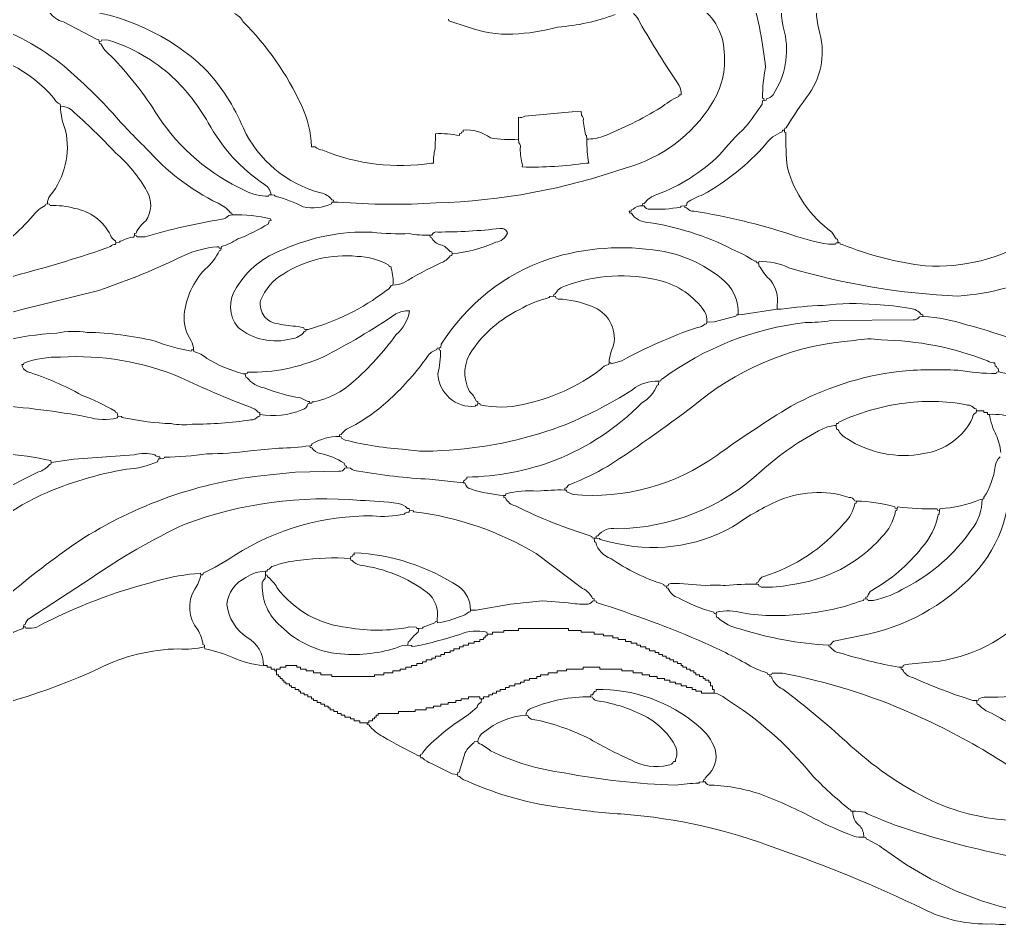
# Model space of a CAD drawing. Header units: millimetres. Extents: x 3818 to 296698, y 517 to 278183.
# Drawn here: x 112352 to 235159, y 517 to 113968 of the extents above; entities that cross this region are included whole.
import ezdxf

# ---------------------------------------------------------------- set-up
doc = ezdxf.new("R2010")
doc.units = ezdxf.units.MM
for name, color, linetype, lineweight in [('01_MAIN_BUILDING_CLOSED', 7, 'CONTINUOUS', 13), ('03_POOLS_AND_WATER', 7, 'CONTINUOUS', 13), ('04_PATHS_ISLANDS_AND_BRIDGES', 7, 'CONTINUOUS', 13)]:
    doc.layers.add(name, color=color, linetype=linetype, lineweight=lineweight)

msp = doc.modelspace()

# ---------------------------------------------------------------- linework, layer by layer
at = {"layer": '01_MAIN_BUILDING_CLOSED', "linetype": 'CONTINUOUS'}
for points in [[(139286, 114714, -0.1702769), (140344, 113723, -0.0895648), (147667, 103223, -0.0979577), (148958, 98032), (149412, 98023, 0.1867075), (150373, 97595, 0.13882), (163979, 95975), (164236, 95949, -0.083211), (164444, 97825), (164468, 99653, -0.0620759), (167477, 99421), (167481, 99654), (167681, 99684), (167739, 99856), (167939, 99886), (167940, 100116, -0.1885793), (171355, 99133, 0.0635699), (174884, 98958), (174884, 101736, 0.2393215), (175675, 101871), (181591, 102420), (182755, 102431), (182760, 101973, -0.2949113), (183001, 101288), (183276, 99507), (183409, 99417), (183449, 98958, 0.0631981), (185426, 99297, 0.0403712), (192696, 102906, -0.0555864), (194970, 104335), (195017, 104519), (195255, 104514, 0.1150463), (195037, 105690, -0.0187493), (190062, 113673, 0.1236152), (189295, 114723)], [(187009, 114611, -0.0747689), (179790, 113034, -0.0596299), (174188, 112155, -0.1007685), (168580, 113024), (166145, 113830), (166094, 114011)]]:
    msp.add_lwpolyline(points, format="xyb", dxfattribs=at)
at = {"layer": '03_POOLS_AND_WATER', "linetype": 'CONTINUOUS'}
msp.add_lwpolyline([(237079, 128978, 0.1877618), (222988, 131410, 0.1422519), (212442, 125058, 0.1196315), (208048, 117878, 0.1264792), (208236, 112403, -0.2042215), (206794, 104549, -0.1897317), (205957, 104032), (205909, 103845), (205671, 103819), (205651, 104062), (205480, 104126, -0.054251), (205854, 107986, 0.0450172), (204116, 116847, -0.2602064), (206366, 124653, -0.0627068), (214070, 131300, -0.156315), (226042, 135763, -0.1048818), (234805, 133665), (234998, 133637), (235079, 133494), (235532, 133449)], format="xyb", dxfattribs=at)
for points in [[(169792, 65856), (169766, 66093), (169577, 66140, 0.1236773), (168743, 67354, -0.2904307), (169111, 72556, -0.1281756), (174962, 77585, -0.0729783), (178740, 79103), (178826, 79240), (179282, 79282), (179517, 79254), (179562, 79063), (179876, 78933, -0.0829028), (184041, 78022, -0.3765865), (186809, 73144, 0.0765606), (186227, 70949), (186187, 70726, 0.1933782), (185203, 70121, -0.1109654), (175486, 65718, -0.1140646), (170096, 65662), (170034, 65836)], [(161227, 52431), (161187, 52208, 0.2326007), (160542, 51949, -0.0749051), (156597, 51736, 0.1462535), (139310, 46802, -0.0348154), (135354, 44543), (135306, 44355), (135069, 44329, -0.1104869), (134305, 42547, 0.3147895), (134676, 37454, -0.1157167), (135335, 35602), (135511, 35543), (135532, 35301), (135579, 35084, -0.0444819), (139090, 33997, 0.0951181), (142940, 32986, 0.2639823), (140888, 36490, -0.2263436), (138336, 40624, -0.2670181), (140718, 44004, -0.1526826), (143171, 44792), (143403, 44823), (143440, 45021), (143614, 45071), (143980, 45375, -0.067195), (147551, 46199, -0.0467095), (153819, 46412), (153852, 46642), (154057, 46673), (154099, 46845), (154285, 46876), (154282, 47106, -0.1352899), (167403, 42866, -0.2430526), (168866, 39931), (169580, 39938), (173892, 40691), (177904, 41073), (181122, 40844, 0.061984), (183393, 40682, 0.3582902), (184141, 41060), (184375, 41088), (184349, 41325), (184160, 41371, 0.1743448), (182921, 42643), (177100, 47007, 0.1053828), (161775, 52257), (161685, 52391)]]:
    msp.add_lwpolyline(points, format="xyb", close=True, dxfattribs=at)
at = {"layer": '04_PATHS_ISLANDS_AND_BRIDGES', "linetype": 'CONTINUOUS'}
for points in [[(239236, 86459, -0.1559041), (225910, 83086, -0.067667), (215435, 85778), (215227, 85794), (215171, 85973), (214931, 85995), (214871, 86434), (214709, 86495), (214158, 87306, -0.1699267), (208594, 95399, -0.0397554), (208409, 99809), (208237, 99873), (208218, 100116), (208247, 100349), (208442, 100390, -0.0322752), (211319, 104653, 0.2299804), (212520, 112751, -0.2282317), (214329, 121551, -0.2663691), (227893, 127893, -0.2139281), (237665, 123545, -0.1454009)], [(208048, 117878, 0.1264792), (208236, 112403, -0.2042215), (206794, 104549, -0.1897317), (205957, 104032), (205909, 103845), (205671, 103819), (205454, 103774), (205408, 103361, -0.0284868), (203387, 100548, 0.0341611), (200042, 96949, -0.098365), (192239, 92021, 0.1657667), (190625, 90892), (190425, 90856), (190394, 90625), (190628, 90597, 0.3564128), (191378, 90217, 0.0622151), (195168, 90453), (195259, 90585), (195718, 90625), (195942, 90664), (196028, 91036, -0.0613438), (198024, 92023, 0.0859023), (205845, 98322, -0.1384417), (207931, 99904), (207980, 100091), (208218, 100116), (208247, 100349), (208442, 100390, -0.0322752), (211319, 104653, 0.2299804), (212520, 112751, -0.2282317), (214329, 121551, -0.2663691)], [(104220, 59438, -0.079548), (116277, 58669), (116319, 58449), (119166, 58844), (126712, 59399, -0.1396866), (129292, 59394, 0.2326037), (129937, 59135), (129977, 58912), (130435, 58952), (130527, 59084, 0.0319463), (135832, 59538, 0.0368012), (141252, 59905), (144860, 60233, 0.0383148), (148727, 60532), (148959, 60563), (148996, 60762, -0.1416107), (152431, 61690), (152462, 61921), (152663, 61956, -0.1463474), (153821, 62846, 0.0684606), (158813, 66419, 0.0525157), (163474, 71711, -0.1821169), (164644, 72589), (164693, 72776), (164931, 72801), (165148, 72846), (165195, 73258, -0.1728109), (178760, 83972, -0.1180399), (192604, 84965, -0.1319565), (200285, 81535, -0.2530489), (202431, 76968), (202924, 76973), (207292, 77662), (207292, 78160, 0.2085295), (206496, 81265, -0.0881236), (205183, 82934), (205029, 83003), (204977, 83449), (204739, 83474), (204690, 83661), (204495, 83689, 0.0363297), (201637, 85202, 0.0803727), (191089, 88543, -0.2442226), (189028, 89676), (188825, 89710), (188773, 89931), (189018, 89940), (189059, 90132), (189239, 90177, -0.225732), (190394, 90625), (190425, 90856), (190625, 90892, -0.1657667), (192239, 92021, 0.098365), (200042, 96949, -0.0341611), (203387, 100548, 0.0284868), (205408, 103361), (205454, 103774), (205671, 103819), (205651, 104062), (205480, 104126, -0.054251), (205854, 107986, 0.0450172), (204116, 116847, -0.2602064)], [(196983, 115964, -0.2567787), (200676, 109935, -0.1680022), (199116, 103430, -0.1894417), (188398, 95399, -0.0770926), (164567, 90989, -0.0370867), (152234, 91088), (151736, 91088), (151502, 91059), (151459, 90867, -0.1551727), (147896, 90488, 0.0601626), (144401, 91827), (144319, 91969), (143866, 92014), (143623, 91994), (143560, 91823, -0.1291099), (140658, 92510, -0.140798), (129680, 101902, 0.0533721), (123785, 109433, -0.1261445), (122553, 110943), (122364, 110990), (122338, 111227), (122297, 111448), (122076, 111464), (117837, 113671, -0.1677137), (116088, 114895)], [(119260, 115325, -0.1640386), (135590, 107812, -0.0888877), (140395, 100349, 0.2235682), (150112, 92241, -0.1925296), (151504, 91354), (151705, 91319), (151736, 91088), (152234, 91088, 0.0370867), (164567, 90989, 0.0770926), (188398, 95399, 0.1894417), (199116, 103430, 0.1680022), (200676, 109935, 0.2567787), (196983, 115964, 0.1809224)], [(116088, 114895, 0.1677137), (117837, 113671), (122076, 111464), (122297, 111448), (122338, 111227), (122581, 111247), (122643, 111418), (123463, 111398, -0.11138), (131524, 106755, -0.0730632), (135995, 101041, 0.1240613), (143066, 93298, -0.2160774), (143866, 92014), (144319, 91969), (144401, 91827, -0.0601626), (147896, 90488, 0.1551727), (151459, 90867), (151502, 91059), (151736, 91088), (151705, 91319), (151504, 91354, 0.1925296), (150112, 92241, -0.2235682), (140395, 100349, 0.0888877), (135590, 107812, 0.1640386), (119260, 115325, 0.0543817)], [(189295, 114723, -0.1236152), (190062, 113673, 0.0187493), (195037, 105690, -0.1150463), (195255, 104514), (195017, 104519), (194970, 104335, 0.0555864), (192696, 102906, -0.0403712), (185426, 99297, -0.0631981), (183449, 98958, 0.0388735), (183681, 95949), (183418, 95979, -0.0416243), (175347, 95486), (175374, 95744, -0.0571966), (175094, 97776, 0.3046871), (174924, 98500), (174884, 98958, -0.0635699), (171355, 99133, 0.1885793), (167940, 100116), (167939, 99886), (167739, 99856), (167681, 99684), (167481, 99654), (167477, 99421, 0.0620759), (164468, 99653), (164444, 97825, 0.083211), (164236, 95949), (163979, 95975, -0.13882), (150373, 97595, -0.1867075), (149412, 98023), (148958, 98032, 0.0979577), (147667, 103223, 0.0895648), (140344, 113723, 0.1702769), (139286, 114714)], [(166094, 114011), (166145, 113830), (168580, 113024, 0.1007685), (174188, 112155, 0.0596299), (179790, 113034, 0.0747689), (187009, 114611, -0.0846735)], [(104975, 110067, -0.1983059), (116634, 104134, 0.169991), (117446, 103356), (117477, 103125, -0.1602657), (118848, 102644, -0.023511), (124363, 97280, -0.0893183), (128319, 92439, -0.289581), (128170, 88728, 0.1208354), (126951, 87205), (126762, 87158), (126736, 86921), (126979, 86901), (127042, 86730), (128087, 86740, -0.0309805), (137685, 88935, 0.2060817), (138564, 89410), (139005, 89468), (138973, 89699), (138773, 89734, 0.1415992), (137229, 90933, -0.0984998), (128183, 97859, -0.0258536), (124016, 102257, 0.0299912), (117508, 108481, 0.0932262), (107086, 113799)], [(107086, 113799, -0.0932262), (117508, 108481, -0.0299912), (124016, 102257, 0.0258536), (128183, 97859, 0.0984998), (137229, 90933, -0.1415992), (138773, 89734), (138973, 89699), (139005, 89468, -0.0711883), (143806, 88979), (143866, 88773), (143627, 88750), (143544, 88378, -0.0498298), (139700, 86458, -0.0760729), (137657, 85522), (137616, 85301), (137587, 85067), (137394, 85024, -0.1158576), (135606, 82681, 0.1656413), (132992, 76962, 0.1757147), (133860, 73678, -0.1479462), (134144, 72569), (134185, 72348, -0.109313), (135837, 71485, 0.078152), (140371, 69569), (140625, 69560), (140868, 69580), (140931, 69752, 0.1098267), (150347, 71644, 0.0310757), (159520, 77054, -0.1470759), (161227, 77431, -0.1713149), (159556, 74471, -0.055689), (154149, 68537, -0.1328955), (149251, 66055), (149031, 66051), (148969, 65877), (148727, 65856), (148503, 65818, -0.3034767), (147714, 65017, -0.1409048), (142477, 64468), (142444, 64237), (142240, 64207, -0.234348), (141313, 63780, -0.039813), (133981, 63243, -0.0834951), (131360, 63305, -0.0458322), (125414, 64055), (125201, 64063), (125111, 64196), (124653, 64236), (124610, 64016, -0.1309561), (120851, 64138, 0.0289886), (109143, 65625, 0.040891)], [(101946, 78405, -0.0268624), (112410, 82035, 0.0199825), (123749, 85501, -0.2469029), (124381, 85773), (124421, 85995), (124390, 86227, -0.224084), (123743, 86939, 0.2400172), (119229, 90294, 0.0765028), (116163, 90665), (116099, 90837), (115856, 90856), (115620, 90831), (115573, 90642, 0.1261445), (114063, 89410, -0.047794), (108032, 83866, -0.1763602)], [(239236, 86459, -0.1559041), (225910, 83086, -0.067667), (215435, 85778), (215227, 85794), (215171, 85973), (214931, 85995), (214688, 85976), (214624, 85804), (213782, 85801, -0.0429672), (209004, 87014, 0.040024), (196894, 89949, -0.2414824), (195955, 90364), (195750, 90395), (195718, 90625), (195259, 90585), (195168, 90453, -0.0622151), (191378, 90217, -0.3564128), (190628, 90597), (190394, 90625, 0.225732), (189239, 90177), (189059, 90132), (189018, 89940), (188773, 89931), (188825, 89710), (189028, 89676, 0.2442226), (191089, 88543, -0.0803727), (201637, 85202, -0.0363297), (204495, 83689), (204690, 83661), (204739, 83474), (204977, 83449), (205028, 83661, -0.1018412), (208780, 82854, 0.0626058), (229953, 79307, 0.0525829), (236082, 80353, 0.0721817)], [(103310, 73542, -0.080126), (112484, 77563), (122301, 80014, 0.0318533), (132961, 84400, -0.0831285), (137088, 85488), (137310, 85492), (137373, 85321), (137616, 85301), (137657, 85522, 0.0760729), (139700, 86458, 0.0498298), (143544, 88378), (143627, 88750), (143866, 88773), (143806, 88979, 0.0711883), (139005, 89468), (138564, 89410, -0.2060817), (137685, 88935, 0.0309805), (128087, 86740), (127042, 86730), (126979, 86901), (126736, 86921), (126690, 86704, 0.1049747), (125149, 86211), (124955, 86183), (124875, 86040), (124421, 85995), (124381, 85773, 0.2469029), (123749, 85501, -0.0199825), (112410, 82035, 0.0268624), (101946, 78405)], [(244451, 70843, 0.0405061), (231035, 75711, 0.0624087), (225579, 76736), (225137, 76679, -0.2659664), (224365, 76328), (214047, 76230, -0.0386789), (210832, 75973, 0.1321483), (192919, 68914), (192745, 68864), (192709, 68665), (192477, 68634), (192426, 68186), (192275, 68114, -0.1643909), (190344, 65906, -0.1039396), (179478, 58716, -0.0864269), (168403, 56597), (168406, 56367), (168219, 56336), (168177, 56164), (167972, 56133), (167940, 55903), (168164, 55864, 0.3200781), (168973, 55084, 0.0500212), (173032, 54282), (173267, 54311), (173312, 54502, -0.0893664), (177256, 54825, -0.0376506), (180671, 54977), (180703, 55208), (180904, 55243, -0.2348333), (181355, 55686, 0.0312242), (186040, 57942, 0.0224037), (197669, 66220, -0.1520821), (217002, 73738, -0.0952424), (220323, 73795, -0.0903888), (233678, 71178, 0.223003), (234606, 70949), (234630, 70514), (234794, 70454), (234844, 70288), (235009, 70230), (235069, 69792, -0.0714813), (239102, 68501, -0.0681902)], [(109143, 65625, -0.0289886), (120851, 64138, 0.1309561), (124610, 64016), (124653, 64236), (124588, 64670), (124416, 64721), (124336, 64863, 0.0409075), (120122, 66882, 0.0502054), (113342, 69822, -0.2778734), (112616, 70718), (112856, 70721), (112900, 70908, -0.0940791), (117477, 71643, -0.1148499), (132523, 69097, 0.018943), (141281, 65355, -0.1767208), (142242, 64731), (142445, 64698), (142477, 64468, 0.1409048), (147714, 65017, 0.3034767), (148503, 65818), (148727, 65856), (148687, 66079), (148470, 66098), (147556, 66538, -0.0531342), (143007, 67775, -0.179194), (140856, 69070), (140688, 69125), (140625, 69560), (140371, 69569, -0.078152), (135837, 71485, 0.109313), (134185, 72348), (134144, 72569), (133903, 72552), (133847, 72387, -0.0482597), (129233, 73677, 0.0534339), (120817, 74752, 0.0842319), (117002, 74665, 0.0886267), (103192, 71346, -0.1160163)], [(239102, 68501, 0.0714813), (235069, 69792), (234827, 69772), (234763, 69600, -0.0448429), (229965, 70011, 0.0341328), (222503, 69858, 0.093981), (209045, 65492, 0.0215962), (199726, 59302, -0.1793698), (181727, 54411), (180946, 54753), (180905, 54947), (180671, 54977, 0.0376506), (177256, 54825, 0.0893664), (173312, 54502), (173267, 54311), (173032, 54282), (173059, 54046), (173249, 54001, 0.2363338), (174521, 52993, 0.0416977), (184086, 49168), (184137, 48983), (184375, 48958), (184606, 48958), (184638, 49190), (184838, 49225, -0.2984603), (187154, 50115, 0.185878), (205341, 57391, -0.0646226), (213022, 62672, -0.089758), (214699, 63079), (214734, 63307), (214943, 63333), (215014, 63486, -0.0763432), (222843, 65814, -0.0891808), (231146, 65637, -0.2247064), (232054, 65192), (232259, 65161), (232292, 64931), (233218, 64931), (233218, 64699), (233681, 64699), (233681, 64468), (233912, 64468, -0.1737848), (239878, 62581)], [(235336, 59677, 0.0713959), (234769, 61853, -0.0816434), (233912, 64468), (233681, 64468), (233681, 64699), (233218, 64699), (233218, 64931), (232292, 64931), (232263, 64697, 0.3067898), (231802, 64028, -0.2541342), (225634, 59551, -0.194613), (216054, 61424, -0.1422942), (214908, 62566), (214752, 62633), (214699, 63079, 0.089758), (213022, 62672, 0.0646226), (205341, 57391, -0.185878), (187154, 50115, 0.2984603), (184838, 49225), (184638, 49190), (184606, 48958), (185055, 48909), (185131, 48761), (186428, 48465, 0.1936594), (201723, 50361, -0.0424814), (207128, 53521, -0.1856733), (216330, 54065, -0.3155208), (217011, 53617), (217245, 53588, -0.0676537), (222049, 52871), (222100, 52687), (222338, 52662), (222387, 52871, 0.0366983), (227356, 52622), (227419, 52450), (227662, 52431), (227713, 52642, 0.0876868), (232738, 53805), (232986, 53819), (233209, 53860), (233228, 54076, 0.1058297), (234643, 57949, -0.2088714), (235269, 59140)], [(239878, 62581, 0.1737848), (233912, 64468, 0.0816434), (234769, 61853, -0.0713959), (235336, 59677)], [(110699, 41616, -0.0273219), (119745, 48542, -0.1189479), (143366, 56866), (146943, 57223), (152372, 57347, 0.3563992), (153122, 57726), (153356, 57755), (153330, 57991), (153140, 58036), (153019, 58360, 0.0958075), (150060, 59551, -0.1575881), (148962, 60269), (148759, 60302), (148727, 60532, -0.0383148), (144860, 60233), (141252, 59905, -0.0368012), (135832, 59538, -0.0319463), (130527, 59084), (130435, 58952), (129977, 58912), (129750, 58876), (129647, 58521, -0.0817056), (125754, 57579, 0.064516), (115085, 54360, 0.1295477), (104041, 45264, -0.1829533)], [(104041, 45264, -0.1295477), (115085, 54360, -0.064516), (125754, 57579, 0.0817056), (129647, 58521), (129750, 58876), (129977, 58912), (129937, 59135, -0.2326037), (129292, 59394, 0.1396866), (126712, 59399), (119166, 58844), (116319, 58449), (116288, 58218), (116087, 58183, -0.1690127), (114731, 57259), (109639, 54713, -0.1282424)], [(235269, 59140, 0.2088714), (234643, 57949, -0.1058297), (233228, 54076), (233209, 53860), (232986, 53819, -0.1776257), (231671, 50042, -0.1259183), (223425, 42778, -0.0921239), (219335, 41139), (218708, 41129), (218646, 41300), (218403, 41319), (218162, 41297), (218106, 41118), (217899, 41102, -0.0669601), (210764, 39468, -0.0734087), (202993, 39567, 0.1189892), (199695, 39688), (199653, 39468), (199716, 39032), (199885, 38979, 0.1431714), (202637, 37590, 0.0665218), (213773, 35532), (214005, 35563, -0.2965159), (214624, 36073), (217895, 36735, 0.1568198), (231961, 44428, 0.227893), (236239, 58229, 0.2247185)], [(240147, 23975, -0.0285224), (234186, 27010, -0.1294005), (232524, 28099), (232355, 28153), (232292, 28588), (231811, 28606, -0.0293412), (224289, 31465, -0.236375), (223017, 32473), (222827, 32518), (222801, 32755), (222543, 32760, -0.0270558), (215303, 34516, -0.207681), (214005, 35267), (213805, 35301), (213773, 35532, -0.0665218), (202637, 37590, -0.1431714), (199885, 38979), (199716, 39032), (199653, 39468), (199412, 39490), (199356, 39669, -0.0628519), (194947, 41474, -0.2236001), (193618, 42657), (193429, 42703), (193403, 42940), (193162, 42962), (193107, 43142, -0.0750872), (186446, 46400, -0.2540463), (184563, 48425), (184420, 48505), (184375, 48958), (184137, 48983), (184086, 49168, -0.0416977), (174521, 52993, -0.2363338), (173249, 54001), (173059, 54046), (173032, 54282, -0.0500212), (168973, 55084, -0.3200781), (168164, 55864), (167940, 55903), (163749, 56342, -0.0326916), (154814, 57360, -0.191118), (153810, 57710), (153356, 57755), (153122, 57726, -0.3563992), (152372, 57347), (146943, 57223), (143366, 56866, 0.1189479), (119745, 48542, 0.0273219), (110699, 41616, -0.0851163)], [(236239, 58229, -0.227893), (231961, 44428, -0.1568198), (217895, 36735), (214624, 36073, 0.2965159), (214005, 35563), (213773, 35532), (213805, 35301), (214005, 35267, 0.207681), (215303, 34516, 0.0270558), (222543, 32760), (222801, 32755), (223035, 32783), (223080, 32974), (223395, 33104), (225909, 33350, 0.1862941), (238484, 39063, 0.18536)], [(110951, 36734, -0.0904756), (112806, 37626), (112847, 37847), (112873, 38084), (113062, 38131, -0.1943032), (113621, 38925), (121339, 43939, -0.0430944), (133085, 50711, -0.1111353), (155076, 53687, -0.02841), (159783, 53301, -0.1771679), (160984, 52686), (161192, 52659), (161227, 52431), (161685, 52391), (161775, 52257, -0.1053828), (177100, 47007), (182921, 42643, -0.1743448), (184160, 41371), (184349, 41325), (184375, 41088), (184613, 41063), (184663, 40878, -0.0252784), (198295, 35795, -0.0241239), (203975, 32910, 0.0427473), (206079, 32040), (206128, 31854), (206366, 31829), (206609, 31849), (206672, 32020), (207964, 32033, -0.0566712), (224190, 26968, -0.068072), (243576, 15104, -0.0816787)], [(101261, 26285, 0.0703848), (122271, 32590, -0.1132157), (132292, 35069, 0.0777343), (135532, 35301), (135511, 35543), (135335, 35602, 0.1157167), (134676, 37454, -0.3147895), (134305, 42547, 0.1104869), (135069, 44329), (135018, 44540, 0.0556577), (129572, 43576, 0.0609426), (114512, 37804, -0.095346), (113153, 37656), (113090, 37828), (112847, 37847), (112806, 37626, 0.0904756), (110951, 36734, -0.0501153)], [(236061, 13608, -0.0899273), (226672, 16024, -0.0741815), (215989, 23396, 0.0245896), (208020, 30011, -0.1948838), (206578, 31543), (206391, 31591), (206366, 31829), (206128, 31854), (206079, 32040, -0.0427473), (203975, 32910, 0.0241239), (198295, 35795, 0.0252784), (184663, 40878), (184613, 41063), (184375, 41088), (184141, 41060, -0.3582902), (183393, 40682, -0.061984), (181122, 40844), (177904, 41073), (173892, 40691), (169580, 39938), (168866, 39931), (168831, 39703), (168621, 39677, -0.1539789), (167574, 39139, -0.074685), (164745, 38335), (164699, 38542), (164461, 38517), (164412, 38331), (162918, 37804), (162838, 37661), (162384, 37616), (162322, 37180, 0.0935279), (161227, 36023), (161058, 35968), (160995, 35532), (161452, 35495), (161538, 35368), (161928, 35389, 0.0249392), (167523, 36875, -0.1586453), (170906, 37141), (170949, 36921), (171644, 36921), (171644, 37153), (173032, 37153), (173032, 37384), (174884, 37384), (174884, 37616), (181134, 37616), (181134, 37384), (182755, 37384), (182755, 37153), (184375, 37153), (184375, 36921), (185532, 36921), (185532, 36690), (186690, 36690), (186690, 36458), (187384, 36458), (187384, 36227), (188310, 36227), (188310, 35995), (189005, 35995), (189005, 35764), (189699, 35764), (189699, 35532), (190162, 35532), (190162, 35301), (190856, 35301), (190856, 35069), (191319, 35069), (191319, 34838), (192014, 34838), (192014, 34606), (192477, 34606), (192477, 34375), (192940, 34375), (192940, 34144), (193403, 34144), (193403, 33912), (193866, 33912), (193866, 33681), (194329, 33681), (194329, 33449), (194792, 33449), (194792, 33218), (195255, 33218), (195255, 32986), (195486, 32986), (195486, 32755), (195949, 32755), (195949, 32523), (196412, 32523), (196412, 32292), (196875, 32292), (196875, 32060), (197106, 32060), (197106, 31829), (197569, 31829), (197569, 31597), (198032, 31597), (198032, 31366), (198264, 31366), (198264, 31134), (198727, 31134), (198727, 30903), (198958, 30903), (198958, 30440), (199190, 30440), (199190, 29977), (199421, 29977), (199421, 29514, -0.1438292), (200822, 28831, -0.0842141), (211632, 19271, 0.0319067), (216340, 14979), (216514, 14929), (216551, 14730), (216782, 14699, -0.0716918), (218278, 14573, 0.0370259), (224277, 12240, 0.0274431), (236409, 9094, -0.1617873)], [(238318, 785, -0.0701338), (234144, 579, -0.1279448), (225612, 2463, 0.0277717), (207263, 10041, 0.0714211), (188178, 14335, -0.0222999), (180634, 15125, -0.0770425), (168480, 18480, -0.1427881), (167489, 19074), (167280, 19101), (167245, 19329), (167270, 19567), (167455, 19617), (168201, 22077, -0.1159161), (169301, 23264), (169356, 23433), (169792, 23495), (169826, 23267, -0.0824805), (171369, 22295, 0.0803613), (180615, 19504, 0.0374335), (194536, 17964, -0.0313346), (197483, 18231), (197574, 18363), (198032, 18403), (198267, 18374, 0.3557395), (199016, 17994, -0.0713902), (205440, 16782, -0.0266246), (211954, 13806, 0.0326823), (216903, 11583, 0.0806178), (218171, 11458), (218408, 11432), (218455, 11244, -0.0530482), (220644, 9995, 0.1059653), (237406, 2220, -0.1770745)]]:
    msp.add_lwpolyline(points, format="xyb", dxfattribs=at)
for points in [[(143866, 92014, 0.2160774), (143066, 93298, -0.1240613), (135995, 101041, 0.0730632), (131524, 106755, 0.11138), (123463, 111398), (122643, 111418), (122581, 111247), (122338, 111227), (122364, 110990), (122553, 110943, 0.1261445), (123785, 109433, -0.0533721), (129680, 101902, 0.140798), (140658, 92510, 0.1291099), (143560, 91823), (143623, 91994)], [(117477, 103125), (117446, 103356, -0.169991), (116634, 104134, 0.1983059), (104975, 110067, 0.1160432), (97883, 109061, 0.2320482), (87064, 96732, 0.1176899), (87198, 88603), (87209, 88394), (87344, 88305), (87384, 87847), (87822, 87787), (87882, 87623, -0.130975), (88498, 87109, 0.2335882), (98795, 80971, 0.1763602), (108032, 83866, 0.047794), (114063, 89410, -0.1261445), (115573, 90642), (115620, 90831), (115856, 90856, -0.1915462), (116194, 91912, 0.2283961), (118110, 100054, -0.0897058)], [(117477, 103125, 0.0897058), (118110, 100054, -0.2283961), (116194, 91912, 0.1915462), (115856, 90856), (116099, 90837), (116163, 90665, -0.0765028), (119229, 90294, -0.2400172), (123743, 86939, 0.224084), (124390, 86227), (124421, 85995), (124875, 86040), (124955, 86183), (125149, 86211, -0.1049747), (126690, 86704), (126736, 86921), (126762, 87158), (126951, 87205, -0.1208354), (128170, 88728, 0.289581), (128319, 92439, 0.0893183), (124363, 97280, 0.023511), (118848, 102644, 0.1602657)], [(174884, 98958), (174884, 101736, 0.2393215), (175675, 101871), (181591, 102420), (182755, 102431), (182760, 101973, -0.2949113), (183001, 101288), (183276, 99507), (183409, 99417), (183449, 98958, 0.0388735), (183681, 95949), (183418, 95979, -0.0416243), (175347, 95486), (175374, 95744, -0.0571966), (175094, 97776, 0.3046871), (174924, 98500)], [(208218, 100116), (207980, 100091), (207931, 99904, 0.1384417), (205845, 98322, -0.0859023), (198024, 92023, 0.0613438), (196028, 91036), (195942, 90664), (195718, 90625), (195750, 90395), (195955, 90364, 0.2414824), (196894, 89949, -0.040024), (209004, 87014, 0.0429672), (213782, 85801), (214624, 85804), (214688, 85976), (214931, 85995), (214871, 86434), (214709, 86495), (214158, 87306, -0.1699267), (208594, 95399, -0.0397554), (208409, 99809), (208237, 99873)], [(163773, 86921), (164008, 86950, -0.3563992), (164758, 87329, 0.0278054), (172581, 87774, -0.4162925), (173494, 87183, -0.2765984), (172039, 86063, -0.0823798), (166551, 84606), (166519, 84375), (166319, 84340, -0.1463937), (165160, 83451, 0.0220341), (160463, 80974, -0.1093975), (159144, 80671), (158912, 80640, -0.2033324), (158248, 79946, -0.0950826), (148518, 75125), (148264, 75116), (148232, 74884), (148032, 74850, -0.2148804), (146428, 73942, -0.2438163), (139731, 75379, -0.3406199), (139548, 80359, -0.1726376), (145410, 85145, -0.1145497), (156529, 87316, 0.0412394), (161203, 87129, 0.048166)], [(166551, 84606), (166519, 84375), (166319, 84340, -0.1463937), (165160, 83451, 0.0220341), (160463, 80974, -0.1093975), (159144, 80671, 0.1157454), (158906, 82748), (158912, 82986), (158684, 82989), (158643, 83180, 0.1200516), (154646, 84276, 0.170386), (145452, 82094, 0.1668658), (142561, 78737, 0.448174), (144794, 75813, 0.0517805), (147254, 75498), (147975, 75325), (148026, 75140), (148264, 75116), (148232, 74884), (148032, 74850, -0.2148804), (146428, 73942, -0.2438163), (139731, 75379, -0.3406199), (139548, 80359, -0.1726376), (145410, 85145, -0.1145497), (156529, 87316, 0.0412394), (161203, 87129, 0.048166), (163773, 86921), (163799, 86685), (163990, 86640, 0.2541013), (165128, 85730, -0.1672108), (166319, 84873), (166519, 84838)], [(163773, 86921), (164008, 86950, -0.3563992), (164758, 87329, 0.0278054), (172581, 87774, -0.4162925), (173494, 87183, -0.2765984), (172039, 86063, -0.0823798), (166551, 84606), (166519, 84838), (166319, 84873, 0.1672108), (165128, 85730, -0.2541013), (163990, 86640), (163799, 86685)], [(100810, 70949), (100862, 71395), (101017, 71464, -0.1496814), (103310, 73542, -0.080126), (112484, 77563), (122301, 80014, 0.0318533), (132961, 84400, -0.0831285), (137088, 85488), (137310, 85492), (137373, 85321), (137616, 85301), (137587, 85067), (137394, 85024, -0.1158576), (135606, 82681, 0.1656413), (132992, 76962, 0.1757147), (133860, 73678, -0.1479462), (134144, 72569), (133903, 72552), (133847, 72387, -0.0482597), (129233, 73677, 0.0534339), (120817, 74752, 0.0842319), (117002, 74665, 0.0886267), (103192, 71346, -0.1160163)], [(202431, 76968, 0.2530489), (200285, 81535, 0.1319565), (192604, 84965, 0.1180399), (178760, 83972, 0.1728109), (165195, 73258), (165148, 72846), (164931, 72801), (164950, 72558), (165121, 72495, -0.0528502), (164786, 69561, 0.4292044), (169449, 65480), (169538, 65613), (169754, 65631), (169792, 65856), (169766, 66093), (169577, 66140, 0.1236773), (168743, 67354, -0.2904307), (169111, 72556, -0.1281756), (174962, 77585, -0.0729783), (178740, 79103), (178826, 79240), (179282, 79282), (179309, 79519), (179499, 79564, -0.2378268), (180773, 80570, -0.1486992), (192602, 81259, -0.1794001), (198208, 77376, -0.1326457), (198495, 76042), (199403, 76077), (202134, 76766), (202190, 76945)], [(159144, 80671, 0.1157454), (158906, 82748), (158912, 82986), (158684, 82989), (158643, 83180, 0.1200516), (154646, 84276, 0.170386), (145452, 82094, 0.1668658), (142561, 78737, 0.448174), (144794, 75813, 0.0517805), (147254, 75498), (147975, 75325), (148026, 75140), (148264, 75116), (148518, 75125, 0.0950826), (158248, 79946, 0.2033324), (158912, 80640)], [(204977, 83449), (205028, 83661, -0.1018412), (208780, 82854, 0.0626058), (229953, 79307, 0.0525829), (236082, 80353, 0.0721817), (243275, 83575, -0.1279836), (244560, 83912, -0.1116753), (243976, 81024, 0.2059609), (245317, 72400, -0.1183744), (245718, 70718, -0.0822193), (244451, 70843, 0.0405061), (231035, 75711, 0.0624087), (225579, 76736), (225547, 76967), (225346, 77002, 0.2117222), (224043, 77747, 0.0368998), (219659, 78224, 0.0582665), (213077, 78127, 0.025455), (207788, 77664), (207292, 77662), (207292, 78160, 0.2085295), (206496, 81265, -0.0881236), (205183, 82934), (205029, 83003)], [(179282, 79282), (179309, 79519), (179499, 79564, -0.2378268), (180773, 80570, -0.1486992), (192602, 81259, -0.1794001), (198208, 77376, -0.1326457), (198495, 76042), (198459, 75815), (198246, 75793, -0.1812363), (197308, 75377, 0.0436978), (187837, 71192), (186505, 70786), (186461, 70938), (186227, 70949, -0.0765606), (186809, 73144, 0.3765865), (184041, 78022, 0.0829028), (179876, 78933), (179562, 79063), (179517, 79254)], [(140625, 69560), (140868, 69580), (140931, 69752, 0.1098267), (150347, 71644, 0.0310757), (159520, 77054, -0.1470759), (161227, 77431, -0.1713149), (159556, 74471, -0.055689), (154149, 68537, -0.1328955), (149251, 66055), (149031, 66051), (148969, 65877), (148727, 65856), (148687, 66079), (148470, 66098), (147556, 66538, -0.0531342), (143007, 67775, -0.179194), (140856, 69070), (140688, 69125)], [(225579, 76736), (225547, 76967), (225346, 77002, 0.2117222), (224043, 77747, 0.0368998), (219659, 78224, 0.0582665), (213077, 78127, 0.025455), (207788, 77664), (207292, 77662), (202924, 76973), (202431, 76968), (202190, 76945), (202134, 76766), (199403, 76077), (198495, 76042), (198459, 75815), (198246, 75793, -0.1812363), (197308, 75377, 0.0436978), (187837, 71192), (186505, 70786), (186461, 70938), (186227, 70949), (186187, 70726, 0.1933782), (185203, 70121, -0.1109654), (175486, 65718, -0.1140646), (170096, 65662), (170034, 65836), (169792, 65856), (169754, 65631), (169538, 65613), (169449, 65480, -0.4292044), (164786, 69561, 0.0528502), (165121, 72495), (164950, 72558), (164931, 72801), (164693, 72776), (164644, 72589, 0.1821169), (163474, 71711, -0.0525157), (158813, 66419, -0.0684606), (153821, 62846, 0.1463474), (152663, 61956), (152462, 61921), (152431, 61690), (152664, 61660), (152705, 61466), (153157, 61250, 0.0482947), (160764, 60069, 0.0680791), (165294, 59937, 0.0755896), (180121, 62935, 0.0508712), (189156, 67557, -0.1831949), (192477, 68634), (192709, 68665), (192745, 68864), (192919, 68914, -0.1321483), (210832, 75973, 0.0386789), (214047, 76230), (224365, 76328, 0.2659664), (225137, 76679)], [(235069, 69792), (235009, 70230), (234844, 70288), (234794, 70454), (234630, 70514), (234606, 70949, -0.223003), (233678, 71178, 0.0903888), (220323, 73795, 0.0952424), (217002, 73738, 0.1520821), (197669, 66220, -0.0224037), (186040, 57942, -0.0312242), (181355, 55686, 0.2348333), (180904, 55243), (180703, 55208), (180671, 54977), (180905, 54947), (180946, 54753), (181727, 54411, 0.1793698), (199726, 59302, -0.0215962), (209045, 65492, -0.093981), (222503, 69858, -0.0341328), (229965, 70011, 0.0448429), (234763, 69600), (234827, 69772)], [(142477, 64468), (142445, 64698), (142242, 64731, 0.1767208), (141281, 65355, -0.018943), (132523, 69097, 0.1148499), (117477, 71643, 0.0940791), (112900, 70908), (112856, 70721), (112616, 70718, 0.2778734), (113342, 69822, -0.0502054), (120122, 66882, -0.0409075), (124336, 64863), (124416, 64721), (124588, 64670), (124653, 64236), (125111, 64196), (125201, 64063), (125414, 64055, 0.0458322), (131360, 63305, 0.0834951), (133981, 63243, 0.039813), (141313, 63780, 0.234348), (142240, 64207), (142444, 64237)], [(192477, 68634, 0.1831949), (189156, 67557, -0.0508712), (180121, 62935, -0.0755896), (165294, 59937, -0.0680791), (160764, 60069, -0.0482947), (153157, 61250), (152705, 61466), (152664, 61660), (152431, 61690, 0.1416107), (148996, 60762), (148959, 60563), (148727, 60532), (148759, 60302), (148962, 60269, 0.1575881), (150060, 59551, -0.0958075), (153019, 58360), (153140, 58036), (153330, 57991), (153356, 57755), (153810, 57710, 0.191118), (154814, 57360, 0.0326916), (163749, 56342), (167940, 55903), (167972, 56133), (168177, 56164), (168219, 56336), (168406, 56367), (168403, 56597, 0.0864269), (179478, 58716, 0.1039396), (190344, 65906, 0.1643909), (192275, 68114), (192426, 68186)], [(232292, 64931), (232259, 65161), (232054, 65192, 0.2247064), (231146, 65637, 0.0891808), (222843, 65814, 0.0763432), (215014, 63486), (214943, 63333), (214734, 63307), (214699, 63079), (214752, 62633), (214908, 62566, 0.1422942), (216054, 61424, 0.194613), (225634, 59551, 0.2541342), (231802, 64028, -0.3067898), (232263, 64697)], [(240394, 62153, 0.1118286), (241450, 59043, -0.1089154), (242708, 50116, -0.18536), (238484, 39063, -0.1862941), (225909, 33350), (223395, 33104), (223080, 32974), (223035, 32783), (222801, 32755), (222827, 32518), (223017, 32473, 0.236375), (224289, 31465, 0.0293412), (231811, 28606), (232292, 28588), (232526, 28616), (232571, 28807, -0.1140946), (233480, 29021, 0.1947257), (244591, 32724, 0.210164), (249653, 45255, 0.1133742), (248099, 55275, -0.0938389), (247106, 58449), (246883, 58489), (246863, 58704, 0.1400544), (244174, 60841, 0.1283645)], [(116319, 58449), (116277, 58669, 0.079548), (104220, 59438, 0.167249), (95369, 54871), (95230, 54566), (95075, 54497), (95023, 54051), (95261, 54026), (95313, 53842, 0.0801185), (98495, 53587), (101737, 53357, 0.1282424), (109639, 54713), (114731, 57259, 0.1690127), (116087, 58183), (116288, 58218)], [(247106, 58449, 0.0938389), (248099, 55275, -0.1133742), (249653, 45255, -0.210164), (244591, 32724, -0.1947257), (233480, 29021, 0.1140946), (232571, 28807), (232526, 28616), (232292, 28588), (232355, 28153), (232524, 28099, 0.1294005), (234186, 27010, 0.0285224), (240147, 23975), (240394, 23958), (240628, 23987, -0.3563992), (241378, 24366, 0.1775232), (251637, 27993, 0.1785892), (256297, 36758, 0.123264), (255002, 49447, -0.1221974), (254051, 53125), (254020, 53356, -0.2031499), (253325, 54020, 0.1179488), (248254, 58204, 0.1205147)], [(217245, 53588), (217011, 53617, 0.3155208), (216330, 54065, 0.1856733), (207128, 53521, 0.0424814), (201723, 50361, -0.1936594), (186428, 48465), (185131, 48761), (185055, 48909), (184606, 48958), (184375, 48958), (184420, 48505), (184563, 48425, 0.2540463), (186446, 46400, 0.0750872), (193107, 43142), (193162, 42962), (193403, 42940), (193637, 42968), (193681, 43158), (193987, 43279, -0.0336592), (198282, 42970, -0.0706811), (200841, 42994, -0.0376366), (204745, 43171), (204772, 43408), (204962, 43453, -0.2604609), (205621, 44148, 0.1437386), (215656, 50779, 0.148594), (217048, 53287), (217224, 53346)], [(161227, 52431), (161192, 52659), (160984, 52686, 0.1771679), (159783, 53301, 0.02841), (155076, 53687, 0.1111353), (133085, 50711, 0.0430944), (121339, 43939), (113621, 38925, 0.1943032), (113062, 38131), (112873, 38084), (112847, 37847), (113090, 37828), (113153, 37656, 0.095346), (114512, 37804, -0.0609426), (129572, 43576, -0.0556577), (135018, 44540), (135069, 44329), (135306, 44355), (135354, 44543, 0.0348154), (139310, 46802, -0.1462535), (156597, 51736, 0.0749051), (160542, 51949, -0.2326007), (161187, 52208)], [(222338, 52662), (222387, 52871, 0.0366983), (227356, 52622), (227419, 52450), (227662, 52431), (227621, 51973), (227487, 51884, -0.1391768), (225413, 47736, -0.0991903), (219177, 42398, 0.1943032), (218618, 41603), (218429, 41556), (218403, 41319), (218162, 41297), (218106, 41118), (217899, 41102, -0.0669601), (210764, 39468, -0.0734087), (202993, 39567, 0.1189892), (199695, 39688), (199653, 39468), (199412, 39490), (199356, 39669, -0.0628519), (194947, 41474, -0.2236001), (193618, 42657), (193429, 42703), (193403, 42940), (193637, 42968), (193681, 43158), (193987, 43279, -0.0336592), (198282, 42970, -0.0706811), (200841, 42994, -0.0376366), (204745, 43171), (204980, 43143), (205024, 42952), (205338, 42823, 0.0742243), (208968, 43115, 0.184588), (220387, 49058, 0.1542777), (222141, 52361), (222317, 52420)], [(217245, 53588), (217224, 53346), (217048, 53287, -0.148594), (215656, 50779, -0.1437386), (205621, 44148, 0.2604609), (204962, 43453), (204772, 43408), (204745, 43171), (204980, 43143), (205024, 42952), (205338, 42823, 0.0742243), (208968, 43115, 0.184588), (220387, 49058, 0.1542777), (222141, 52361), (222317, 52420), (222338, 52662), (222100, 52687), (222049, 52871, 0.0676537)], [(227662, 52431), (227713, 52642, 0.0876868), (232738, 53805), (232986, 53819, -0.1776257), (231671, 50042, -0.1259183), (223425, 42778, -0.0921239), (219335, 41139), (218708, 41129), (218646, 41300), (218403, 41319), (218429, 41556), (218618, 41603, -0.1943032), (219177, 42398, 0.0991903), (225413, 47736, 0.1391768), (227487, 51884), (227621, 51973)], [(153819, 46412), (153852, 46642), (154057, 46673), (154099, 46845), (154285, 46876), (154282, 47106, -0.1352899), (167403, 42866, -0.2430526), (168866, 39931), (168831, 39703), (168621, 39677, -0.1539789), (167574, 39139, -0.074685), (164745, 38335), (164699, 38542), (164699, 38804, 0.2698651), (163442, 42145, 0.1278905), (155048, 45557, -0.1991763), (154054, 46149), (153852, 46181)], [(153819, 46412, 0.0467095), (147551, 46199, 0.067195), (143980, 45375), (143614, 45071), (143440, 45021), (143403, 44823), (143171, 44792), (143171, 44329), (143403, 44297), (143438, 44097, -0.1108234), (144607, 42755, 0.211684), (153491, 37750, 0.0961904), (161235, 37811), (162078, 37807), (162141, 37636), (162384, 37616), (162838, 37661), (162918, 37804), (164412, 38331), (164461, 38517), (164699, 38542), (164699, 38804, 0.2698651), (163442, 42145, 0.1278905), (155048, 45557, -0.1991763), (154054, 46149), (153852, 46181)], [(142940, 32986, 0.2639823), (140888, 36490, -0.2263436), (138336, 40624, -0.2670181), (140718, 44004, -0.1526826), (143171, 44792), (143171, 44329), (143114, 43887, 0.2665526), (142764, 43116, 0.2300101), (145081, 37905, 0.1844283), (153137, 34387, 0.1040451), (160337, 35469), (160995, 35532), (161452, 35495), (161538, 35368), (161928, 35389, 0.0249392), (167523, 36875, -0.1586453), (170906, 37141), (170949, 36921), (170949, 36690), (170718, 36690), (170718, 36458), (170486, 36458), (170486, 36227), (170023, 36227), (170023, 35995), (169329, 35995), (169329, 35764), (168634, 35764), (168634, 35532), (167940, 35532), (167940, 35301), (167477, 35301), (167477, 35069), (166782, 35069), (166782, 34838), (166319, 34838), (166319, 34606), (165625, 34606), (165625, 34375), (165162, 34375), (165162, 34144), (164468, 34144), (164468, 33912), (164005, 33912), (164005, 33681), (163310, 33681), (163310, 33449), (162847, 33449), (162847, 33218), (162153, 33218), (162153, 32986), (161458, 32986), (161458, 32755), (160764, 32755), (160764, 32523), (160069, 32523), (160069, 32292), (159144, 32292), (159144, 32060), (157986, 32060), (157986, 31829), (156829, 31829), (156829, 31597), (151505, 31597), (151505, 31829), (150116, 31829), (150116, 32060), (149190, 32060), (149190, 32292), (148264, 32292), (148264, 32523), (147569, 32523), (147569, 32755), (147106, 32755), (147106, 32986), (145718, 32986), (145718, 32755), (145023, 32755), (145023, 32523), (144560, 32523), (144560, 32292), (144329, 32292), (144329, 32523), (143866, 32523), (143866, 32755), (143403, 32755), (143403, 32986)], [(143171, 44329), (143114, 43887, 0.2665526), (142764, 43116, 0.2300101), (145081, 37905, 0.1844283), (153137, 34387, 0.1040451), (160337, 35469), (160995, 35532), (161058, 35968), (161227, 36023, -0.0935279), (162322, 37180), (162384, 37616), (162141, 37636), (162078, 37807), (161235, 37811, -0.0961904), (153491, 37750, -0.211684), (144607, 42755, 0.1108234), (143438, 44097), (143403, 44297)], [(199421, 29514), (197801, 29514), (197801, 29745), (197106, 29745), (197106, 29977), (196644, 29977), (196644, 30208), (195949, 30208), (195949, 30440), (195255, 30440), (195255, 30671), (194560, 30671), (194560, 30903), (193866, 30903), (193866, 31134), (193171, 31134), (193171, 31366), (192245, 31366), (192245, 31597), (191319, 31597), (191319, 31829), (190394, 31829), (190394, 32060), (189236, 32060), (189236, 32292), (187847, 32292), (187847, 32523), (185069, 32523), (185069, 32755), (182986, 32755), (182986, 32523), (180903, 32523), (180903, 32292), (179745, 32292), (179745, 32060), (178588, 32060), (178588, 31829), (177662, 31829), (177662, 31597), (177199, 31597), (177199, 31366), (176273, 31366), (176273, 31134), (175579, 31134), (175579, 30903), (175116, 30903), (175116, 30671), (174421, 30671), (174421, 30440), (173727, 30440), (173727, 30208), (173264, 30208), (173264, 29977), (172569, 29977), (172569, 29745), (172106, 29745), (172106, 29514), (171644, 29514), (171644, 29282), (171181, 29282), (171181, 29051), (170486, 29051), (170486, 28819), (170255, 28819), (170195, 28381, 0.2042344), (169686, 27767, -0.0598878), (167318, 25969, 0.0464259), (163410, 22702), (162895, 22086), (162846, 21912), (162647, 21875), (162616, 21644), (162651, 21416), (162859, 21389, 0.1199872), (163974, 20687), (166573, 19378), (167245, 19329), (167270, 19567), (167455, 19617), (168201, 22077, -0.1159161), (169301, 23264), (169356, 23433), (169792, 23495, -0.2395642), (170530, 24609, -0.16154), (175810, 26736, -0.3120623), (176532, 27636, -0.1013577), (183912, 29051), (183944, 29282), (184144, 29317), (184413, 29711), (184607, 29746), (184606, 29977, -0.1853664), (197396, 25405, -0.1454218), (199539, 22456, -0.2831588), (198502, 19100), (198301, 18856), (198257, 18676), (198062, 18636), (198032, 18403), (198267, 18374, 0.3557395), (199016, 17994, -0.0713902), (205440, 16782, -0.0266246), (211954, 13806, 0.0326823), (216903, 11583, 0.0806178), (218171, 11458, 0.1723687), (217696, 12835, -0.2483253), (216782, 14699), (216551, 14730), (216514, 14929), (216340, 14979, -0.0319067), (211632, 19271, 0.0842141), (200822, 28831, 0.1438292)], [(253819, 810), (253777, 1266), (253640, 1352, 0.1017325), (251887, 5360, 0.0816787), (243576, 15104, 0.068072), (224190, 26968, 0.0566712), (207964, 32033), (206672, 32020), (206609, 31849), (206366, 31829), (206391, 31591), (206578, 31543, 0.1948838), (208020, 30011, -0.0245896), (215989, 23396, 0.0741815), (226672, 16024, 0.0899273), (236061, 13608, -0.178317), (247701, 7655, -0.1331295), (250810, 810), (250861, 599), (253513, 618), (253577, 790)], [(183912, 29051), (183944, 29282), (184144, 29317), (184413, 29711), (184607, 29746), (184606, 29977, -0.1853664), (197396, 25405, -0.1454218), (199539, 22456, -0.2831588), (198502, 19100), (198301, 18856), (198257, 18676), (198062, 18636), (198032, 18403), (197574, 18363), (197483, 18231, 0.0313346), (194536, 17964, -0.0374335), (180615, 19504, -0.0803613), (171369, 22295, 0.0824805), (169826, 23267), (169792, 23495, -0.2395642), (170530, 24609, -0.16154), (175810, 26736), (176043, 26707, 0.3033205), (176695, 26228, -0.0692031), (183912, 23727, 0.0292641), (188972, 21148, 0.1903742), (193644, 20476, 0.2991654), (194331, 20947), (194560, 20949), (194553, 21187, 0.209455), (194572, 22814, 0.1450725), (191040, 26456, 0.0900007), (184796, 28543, -0.3033205), (184145, 29021)], [(170255, 28819), (170023, 28819), (170023, 29051), (168634, 29051), (168634, 28819), (167708, 28819), (167708, 28588), (167014, 28588), (167014, 28356), (166088, 28356), (166088, 28125), (165162, 28125), (165162, 27894), (164236, 27894), (164236, 27662), (163310, 27662), (163310, 27431), (161921, 27431), (161921, 27199), (159838, 27199), (159838, 26968), (157292, 26968), (157292, 26736), (157060, 26736), (157060, 26505), (156829, 26505), (156829, 26273), (156597, 26273), (156597, 26042), (156134, 26042), (156134, 25810), (155903, 25810), (155934, 25579), (156134, 25543, 0.1227284), (157887, 24091, 0.023224), (162369, 21660), (162616, 21644), (162647, 21875), (162846, 21912), (162895, 22086), (163410, 22702, -0.0464259), (167318, 25969, 0.0598878), (169686, 27767, -0.2042344), (170195, 28381)], [(175810, 26736, -0.3120623), (176532, 27636, -0.1013577), (183912, 29051), (184145, 29021, 0.3033205), (184796, 28543, -0.0900007), (191040, 26456, -0.1450725), (194572, 22814, -0.209455), (194553, 21187), (194560, 20949), (194331, 20947, -0.2991654), (193644, 20476, -0.1903742), (188972, 21148, -0.0292641), (183912, 23727, 0.0692031), (176695, 26228, -0.3033205), (176043, 26707)], [(216782, 14699, 0.2483253), (217696, 12835, -0.1723687), (218171, 11458), (218408, 11432), (218455, 11244, -0.0530482), (220644, 9995, 0.1059653), (237406, 2220, -0.1770745), (238773, 1308), (238973, 1273), (239005, 1042, -0.0490958), (242270, 603), (245411, 618), (245475, 790), (245718, 810, 0.1597223), (243998, 4646, 0.1617873), (236409, 9094, -0.0274431), (224277, 12240, -0.0370259), (218278, 14573, 0.0716918)]]:
    msp.add_lwpolyline(points, format="xyb", close=True, dxfattribs=at)
msp.add_lwpolyline([(199421, 29514), (199421, 29977), (199190, 29977), (199190, 30440), (198958, 30440), (198958, 30903), (198727, 30903), (198727, 31134), (198264, 31134), (198264, 31366), (198032, 31366), (198032, 31597), (197569, 31597), (197569, 31829), (197106, 31829), (197106, 32060), (196875, 32060), (196875, 32292), (196412, 32292), (196412, 32523), (195949, 32523), (195949, 32755), (195486, 32755), (195486, 32986), (195255, 32986), (195255, 33218), (194792, 33218), (194792, 33449), (194329, 33449), (194329, 33681), (193866, 33681), (193866, 33912), (193403, 33912), (193403, 34144), (192940, 34144), (192940, 34375), (192477, 34375), (192477, 34606), (192014, 34606), (192014, 34838), (191319, 34838), (191319, 35069), (190856, 35069), (190856, 35301), (190162, 35301), (190162, 35532), (189699, 35532), (189699, 35764), (189005, 35764), (189005, 35995), (188310, 35995), (188310, 36227), (187384, 36227), (187384, 36458), (186690, 36458), (186690, 36690), (185532, 36690), (185532, 36921), (184375, 36921), (184375, 37153), (182755, 37153), (182755, 37384), (181134, 37384), (181134, 37616), (174884, 37616), (174884, 37384), (173032, 37384), (173032, 37153), (171644, 37153), (171644, 36921), (170949, 36921), (170949, 36690), (170718, 36690), (170718, 36458), (170486, 36458), (170486, 36227), (170023, 36227), (170023, 35995), (169329, 35995), (169329, 35764), (168634, 35764), (168634, 35532), (167940, 35532), (167940, 35301), (167477, 35301), (167477, 35069), (166782, 35069), (166782, 34838), (166319, 34838), (166319, 34606), (165625, 34606), (165625, 34375), (165162, 34375), (165162, 34144), (164468, 34144), (164468, 33912), (164005, 33912), (164005, 33681), (163310, 33681), (163310, 33449), (162847, 33449), (162847, 33218), (162153, 33218), (162153, 32986), (161458, 32986), (161458, 32755), (160764, 32755), (160764, 32523), (160069, 32523), (160069, 32292), (159144, 32292), (159144, 32060), (157986, 32060), (157986, 31829), (156829, 31829), (156829, 31597), (151505, 31597), (151505, 31829), (150116, 31829), (150116, 32060), (149190, 32060), (149190, 32292), (148264, 32292), (148264, 32523), (147569, 32523), (147569, 32755), (147106, 32755), (147106, 32986), (145718, 32986), (145718, 32755), (145023, 32755), (145023, 32523), (144560, 32523), (144560, 32292), (144560, 31829), (144792, 31829), (144792, 31597), (145023, 31597), (145023, 31366), (145255, 31366), (145255, 31134), (145486, 31134), (145486, 30903), (145718, 30903), (145718, 30671), (146181, 30671), (146181, 30440), (146412, 30440), (146412, 30208), (146875, 30208), (146875, 29977), (147338, 29977), (147338, 29745), (147569, 29745), (147569, 29514), (148032, 29514), (148032, 29282), (148495, 29282), (148495, 29051), (148958, 29051), (148958, 28819), (149190, 28819), (149190, 28588), (149653, 28588), (149653, 28356), (150116, 28356), (150116, 28125), (150579, 28125), (150579, 27894), (151042, 27894), (151042, 27662), (151273, 27662), (151273, 27431), (151736, 27431), (151736, 27199), (152199, 27199), (152199, 26968), (152662, 26968), (152662, 26736), (153125, 26736), (153125, 26505), (153819, 26505), (153819, 26273), (154282, 26273), (154282, 26042), (154977, 26042), (154977, 25810), (155903, 25810), (156134, 25810), (156134, 26042), (156597, 26042), (156597, 26273), (156829, 26273), (156829, 26505), (157060, 26505), (157060, 26736), (157292, 26736), (157292, 26968), (159838, 26968), (159838, 27199), (161921, 27199), (161921, 27431), (163310, 27431), (163310, 27662), (164236, 27662), (164236, 27894), (165162, 27894), (165162, 28125), (166088, 28125), (166088, 28356), (167014, 28356), (167014, 28588), (167708, 28588), (167708, 28819), (168634, 28819), (168634, 29051), (170023, 29051), (170023, 28819), (170255, 28819), (170486, 28819), (170486, 29051), (171181, 29051), (171181, 29282), (171644, 29282), (171644, 29514), (172106, 29514), (172106, 29745), (172569, 29745), (172569, 29977), (173264, 29977), (173264, 30208), (173727, 30208), (173727, 30440), (174421, 30440), (174421, 30671), (175116, 30671), (175116, 30903), (175579, 30903), (175579, 31134), (176273, 31134), (176273, 31366), (177199, 31366), (177199, 31597), (177662, 31597), (177662, 31829), (178588, 31829), (178588, 32060), (179745, 32060), (179745, 32292), (180903, 32292), (180903, 32523), (182986, 32523), (182986, 32755), (185069, 32755), (185069, 32523), (187847, 32523), (187847, 32292), (189236, 32292), (189236, 32060), (190394, 32060), (190394, 31829), (191319, 31829), (191319, 31597), (192245, 31597), (192245, 31366), (193171, 31366), (193171, 31134), (193866, 31134), (193866, 30903), (194560, 30903), (194560, 30671), (195255, 30671), (195255, 30440), (195949, 30440), (195949, 30208), (196644, 30208), (196644, 29977), (197106, 29977), (197106, 29745), (197801, 29745), (197801, 29514)], close=True, dxfattribs=at)

doc.saveas('drawing.dxf')
